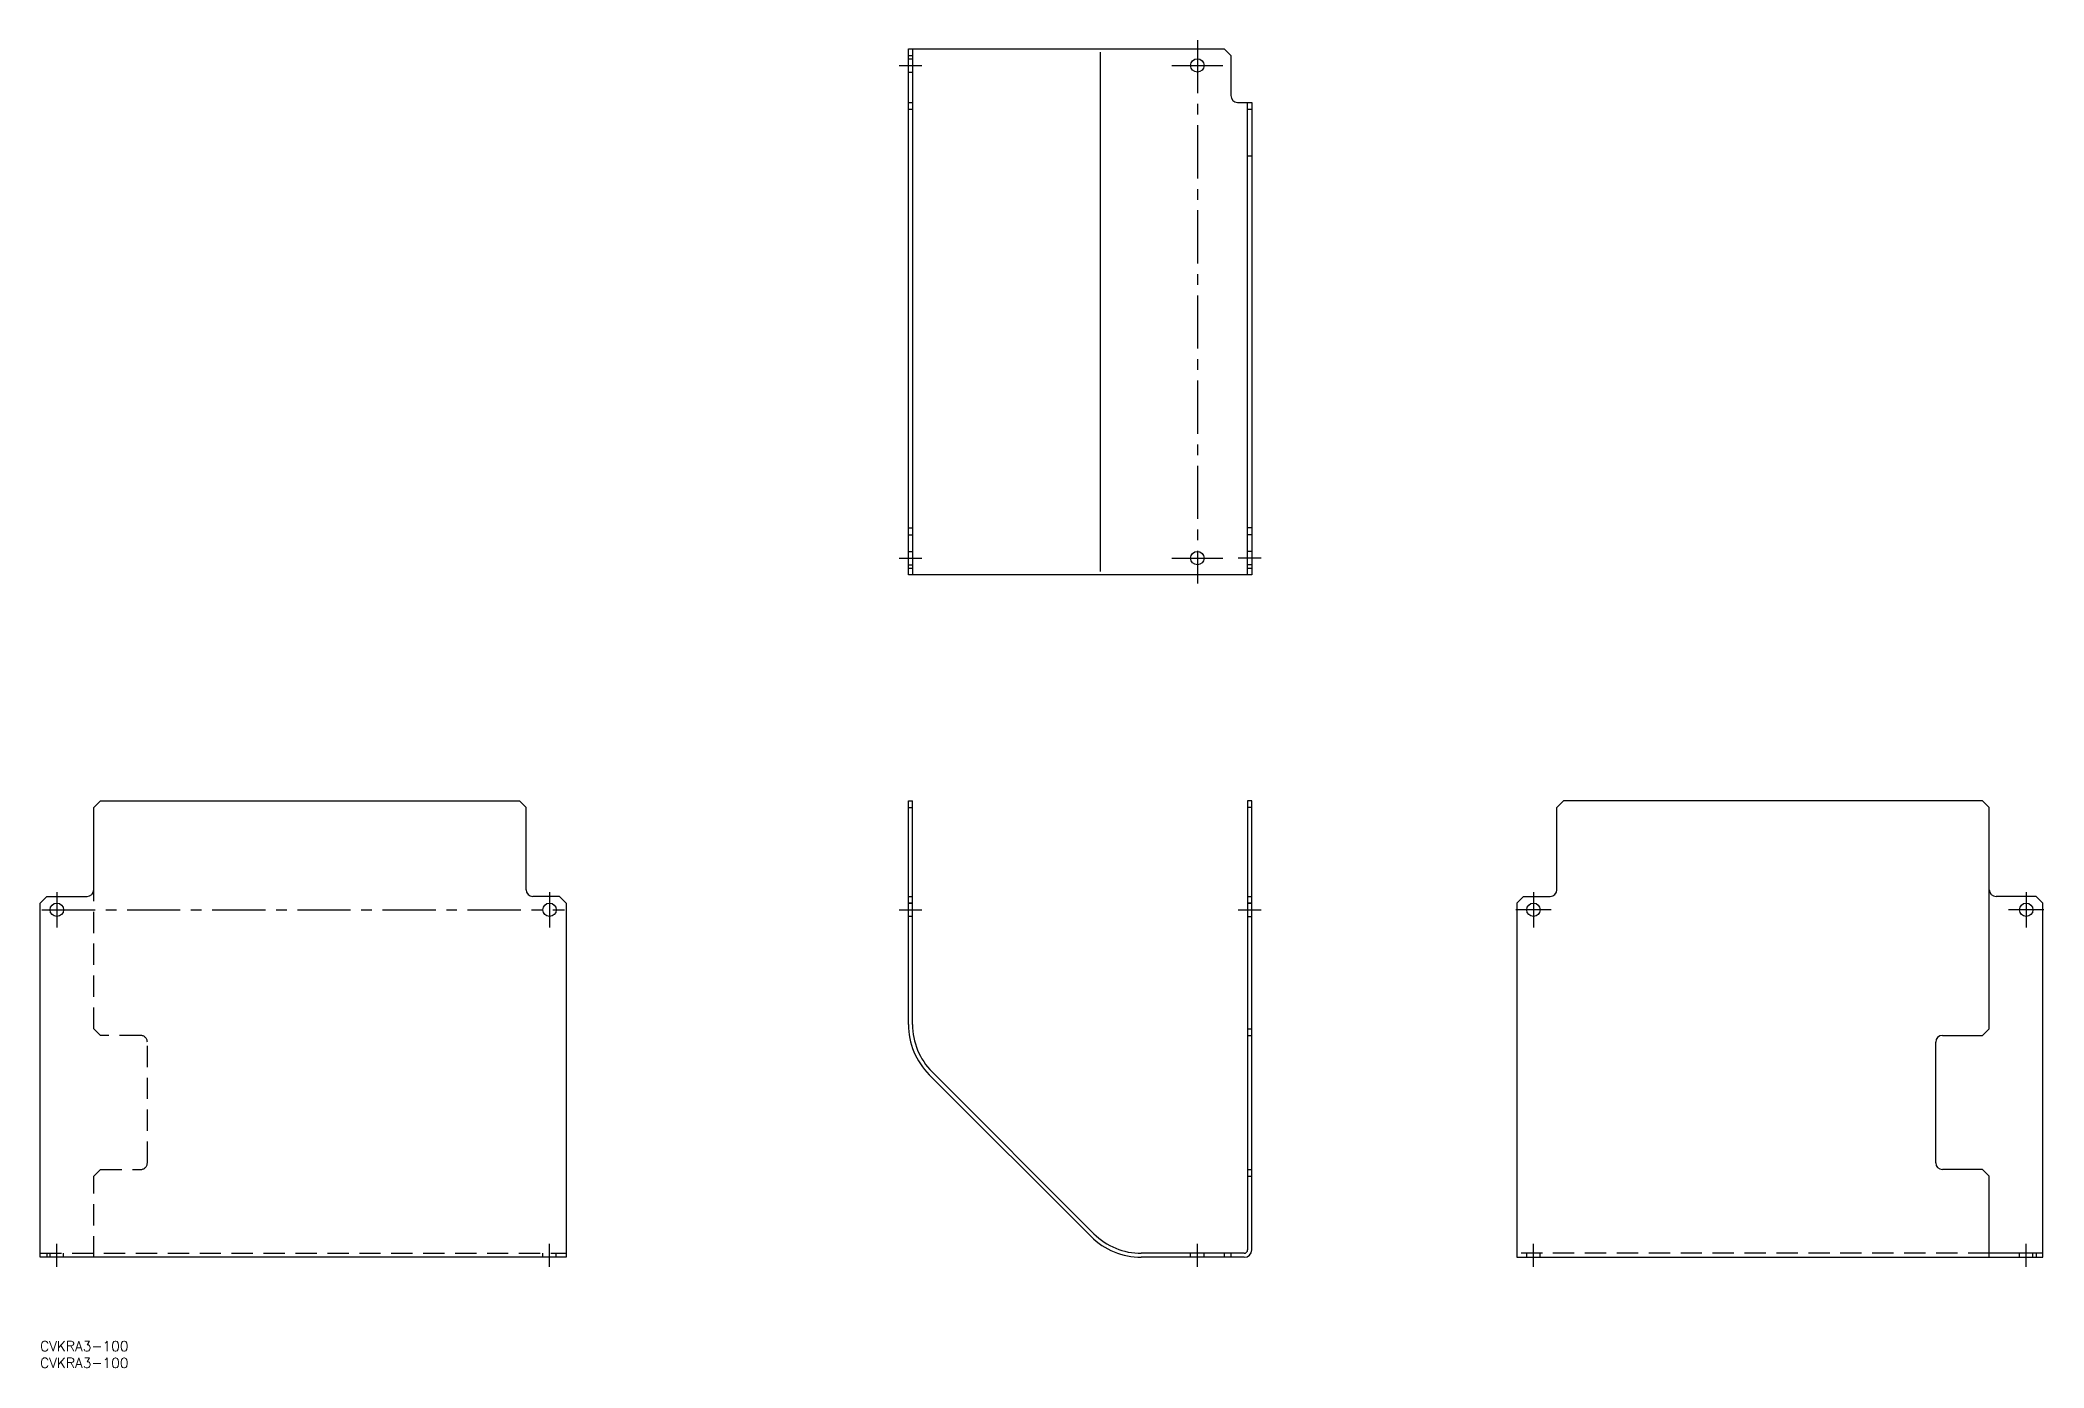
# Model space of a CAD drawing. Extents: x 0 to 598, y -12 to 384.
import ezdxf

# ---------------------------------------------------------------- set-up
doc = ezdxf.new("R2010")
doc.units = 0
doc.header["$LTSCALE"] = 0.5
doc.linetypes.add('CENTER', pattern=[50.8, 31.75, -6.35, 6.35, -6.35])
doc.linetypes.add('DASHED', pattern=[19.05, 12.7, -6.35])
doc.layers.get('0').update_dxf_attribs({"linetype": 'CONTINUOUS'})
doc.layers.add('CENTER', color=1, linetype='CENTER')
doc.styles.get("Standard").update_dxf_attribs({"font": 'txt.shx', "height": 3, "bigfont": 'bigfont.shx'})

# ---------------------------------------------------------------- blocks, each defined once
blk = doc.blocks.new('*U42')
at = {"color": 7, "linetype": 'CONTINUOUS'}
for p in [(0, -6.84), (0, -11.84)]:
    blk.add_text('CVKRA3-100', height=3, dxfattribs=at).set_placement(p)

msp = doc.modelspace()

# ---------------------------------------------------------------- linework, layer by layer
at = {"color": 7, "linetype": 'CONTINUOUS'}
for p, q in [((259.07, 224.79), (259.07, 381.79)), ((259.07, 381.79), (353.27, 381.79)), ((259.07, 379.79), (260.27, 379.79)), ((260.27, 381.79), (260.27, 224.79)), ((353.27, 381.79), (355.27, 379.79)), ((355.27, 379.79), (355.27, 367.79)), ((259.07, 365.79), (260.27, 365.79)), ((357.27, 365.79), (361.47, 365.79)), ((360.27, 224.79), (360.27, 365.79)), ((361.47, 365.79), (361.47, 224.79)), ((259.07, 363.79), (260.27, 363.79)), ((360.27, 363.79), (361.47, 363.79)), ((259.07, 238.79), (260.27, 238.79)), ((259.07, 236.79), (260.27, 236.79)), ((361.47, 238.79), (360.27, 238.79)), ((361.47, 236.79), (360.27, 236.79)), ((259.07, 226.79), (260.27, 226.79)), ((361.47, 224.79), (259.07, 224.79)), ((360.27, 226.79), (361.47, 226.79)), ((16, 155.36), (18, 157.36)), ((18, 157.36), (143, 157.36)), ((145, 155.36), (143, 157.36)), ((259.07, 90.64), (259.07, 157.36)), ((259.07, 157.36), (260.27, 157.36)), ((260.27, 90.64), (260.27, 157.36)), ((360.27, 157.36), (360.27, 23.36)), ((361.47, 157.36), (360.27, 157.36)), ((361.47, 23.36), (361.47, 157.36)), ((452.54, 155.36), (454.54, 157.36)), ((579.54, 157.36), (454.54, 157.36)), ((581.54, 155.36), (579.54, 157.36)), ((16, 130.86), (16, 155.36)), ((145, 130.86), (145, 155.36)), ((259.07, 155.36), (260.27, 155.36)), ((361.47, 155.36), (360.27, 155.36)), ((452.54, 130.86), (452.54, 155.36)), ((581.54, 89.36), (581.54, 155.36)), ((2, 128.86), (0, 126.86)), ((0, 21.16), (0, 126.86)), ((2, 128.86), (14, 128.86)), ((155, 128.86), (147, 128.86)), ((155, 128.86), (157, 126.86)), ((157, 126.86), (157, 21.16)), ((259.07, 128.86), (260.27, 128.86)), ((259.07, 126.86), (260.27, 126.86)), ((260.27, 126.86), (259.07, 126.86)), ((360.27, 128.86), (361.47, 128.86)), ((361.47, 126.86), (360.27, 126.86)), ((442.54, 128.86), (440.54, 126.86)), ((440.54, 126.86), (440.54, 21.16)), ((442.54, 128.86), (450.54, 128.86)), ((595.54, 128.86), (583.54, 128.86)), ((595.54, 128.86), (597.54, 126.86)), ((597.54, 21.16), (597.54, 126.86)), ((565.54, 49.36), (565.54, 85.36)), ((567.54, 87.36), (579.54, 87.36)), ((579.54, 87.36), (581.54, 89.36)), ((313.56, 27.37), (265.28, 75.65)), ((266.13, 76.5), (314.41, 28.22)), ((579.54, 47.36), (567.54, 47.36)), ((579.54, 47.36), (581.54, 45.36)), ((581.54, 21.16), (581.54, 45.36)), ((157, 21.16), (0, 21.16)), ((2, 22.36), (2, 21.16)), ((359.27, 22.36), (328.55, 22.36)), ((359.27, 21.16), (328.55, 21.16)), ((440.54, 21.16), (597.54, 21.16)), ((597.54, 22.36), (581.54, 22.36)), ((595.54, 22.36), (595.54, 21.16))]:
    msp.add_line(p, q, dxfattribs=at)
at = {"color": 3, "linetype": 'DASHED'}
for p, q in [((259.07, 378.79), (260.27, 378.79)), ((259.07, 374.79), (260.27, 374.79)), ((360.27, 349.79), (361.47, 349.79)), ((259.07, 231.79), (260.27, 231.79)), ((259.07, 227.79), (260.27, 227.79)), ((361.47, 231.79), (360.27, 231.79)), ((361.47, 227.79), (360.27, 227.79)), ((16, 89.36), (16, 130.86)), ((260.27, 126.86), (259.07, 126.86)), ((360.27, 126.86), (361.47, 126.86)), ((260.27, 122.86), (259.07, 122.86)), ((360.27, 122.86), (361.47, 122.86)), ((18, 87.36), (16, 89.36)), ((30, 87.36), (18, 87.36)), ((32, 49.36), (32, 85.36)), ((360.27, 89.36), (361.47, 89.36)), ((360.27, 87.36), (361.47, 87.36)), ((18, 47.36), (16, 45.36)), ((16, 21.16), (16, 45.36)), ((18, 47.36), (30, 47.36)), ((360.27, 47.36), (361.47, 47.36)), ((360.27, 45.36), (361.47, 45.36)), ((0, 22.36), (157, 22.36)), ((3, 21.16), (3, 22.36)), ((7, 21.16), (7, 22.36)), ((150, 21.16), (150, 22.36)), ((154, 21.16), (154, 22.36)), ((343.27, 21.16), (343.27, 22.36)), ((347.27, 21.16), (347.27, 22.36)), ((353.27, 22.36), (353.27, 21.16)), ((355.27, 22.36), (355.27, 21.16)), ((581.54, 22.36), (440.54, 22.36)), ((443.54, 21.16), (443.54, 22.36)), ((447.54, 21.16), (447.54, 22.36)), ((590.54, 21.16), (590.54, 22.36)), ((594.54, 21.16), (594.54, 22.36))]:
    msp.add_line(p, q, dxfattribs=at)
at = {"color": 3, "linetype": 'CONTINUOUS'}
msp.add_line((316.27, 380.79), (316.27, 225.79), dxfattribs=at)
at = {"color": 7, "linetype": 'CONTINUOUS'}
for centre in [(345.27, 376.79), (345.27, 229.79), (5, 124.86), (152, 124.86), (445.54, 124.86), (592.54, 124.86)]:
    msp.add_circle(centre, 2, dxfattribs=at)
for centre, radius, start, end in [((357.27, 367.79), 2, 180, 270), ((14, 130.86), 2, 270, 0), ((147, 130.86), 2, 180, 270), ((450.54, 130.86), 2, 270, 0), ((583.54, 130.86), 2, 180, 270), ((280.27, 90.64), 21.2, 180, 225), ((280.27, 90.64), 20, 180, 225), ((567.54, 85.36), 2, 90, 180), ((567.54, 49.36), 2, 180, 270), ((328.55, 42.36), 21.2, 225, 270), ((328.55, 42.36), 20, 225, 270), ((359.27, 23.36), 2.2, 270, 0), ((359.27, 23.36), 1, 270, 0)]:
    msp.add_arc(centre, radius, start, end, dxfattribs=at)
at = {"color": 3, "linetype": 'DASHED'}
for centre, start, end in [((30, 85.36), 0, 90), ((30, 49.36), 270, 0)]:
    msp.add_arc(centre, 2, start, end, dxfattribs=at)
at = {"layer": 'CENTER', "color": 1, "linetype": 'CENTER'}
for p, q in [((345.27, 384.37), (345.27, 222.2)), ((256.28, 376.79), (263.06, 376.79)), ((337.68, 376.79), (352.86, 376.79)), ((256.28, 229.79), (263.06, 229.79)), ((337.68, 229.79), (352.86, 229.79)), ((364.26, 229.79), (357.48, 229.79)), ((5, 130.15), (5, 119.57)), ((152, 130.15), (152, 119.57)), ((445.54, 130.15), (445.54, 119.57)), ((592.54, 130.15), (592.54, 119.57)), ((0.56, 124.86), (156.44, 124.86)), ((256.28, 124.86), (263.06, 124.86)), ((357.48, 124.86), (364.26, 124.86)), ((450.83, 124.86), (440.25, 124.86)), ((597.83, 124.86), (587.25, 124.86)), ((5, 18.37), (5, 25.15)), ((152, 18.37), (152, 25.15)), ((345.27, 18.37), (345.27, 25.15)), ((445.54, 18.37), (445.54, 25.15)), ((592.54, 18.37), (592.54, 25.15))]:
    msp.add_line(p, q, dxfattribs=at)

# ---------------------------------------------------------------- block references
at = {"color": 7, "linetype": 'CONTINUOUS'}
msp.add_blockref('*U42', (0, 0), dxfattribs=at)

doc.saveas('drawing.dxf')
